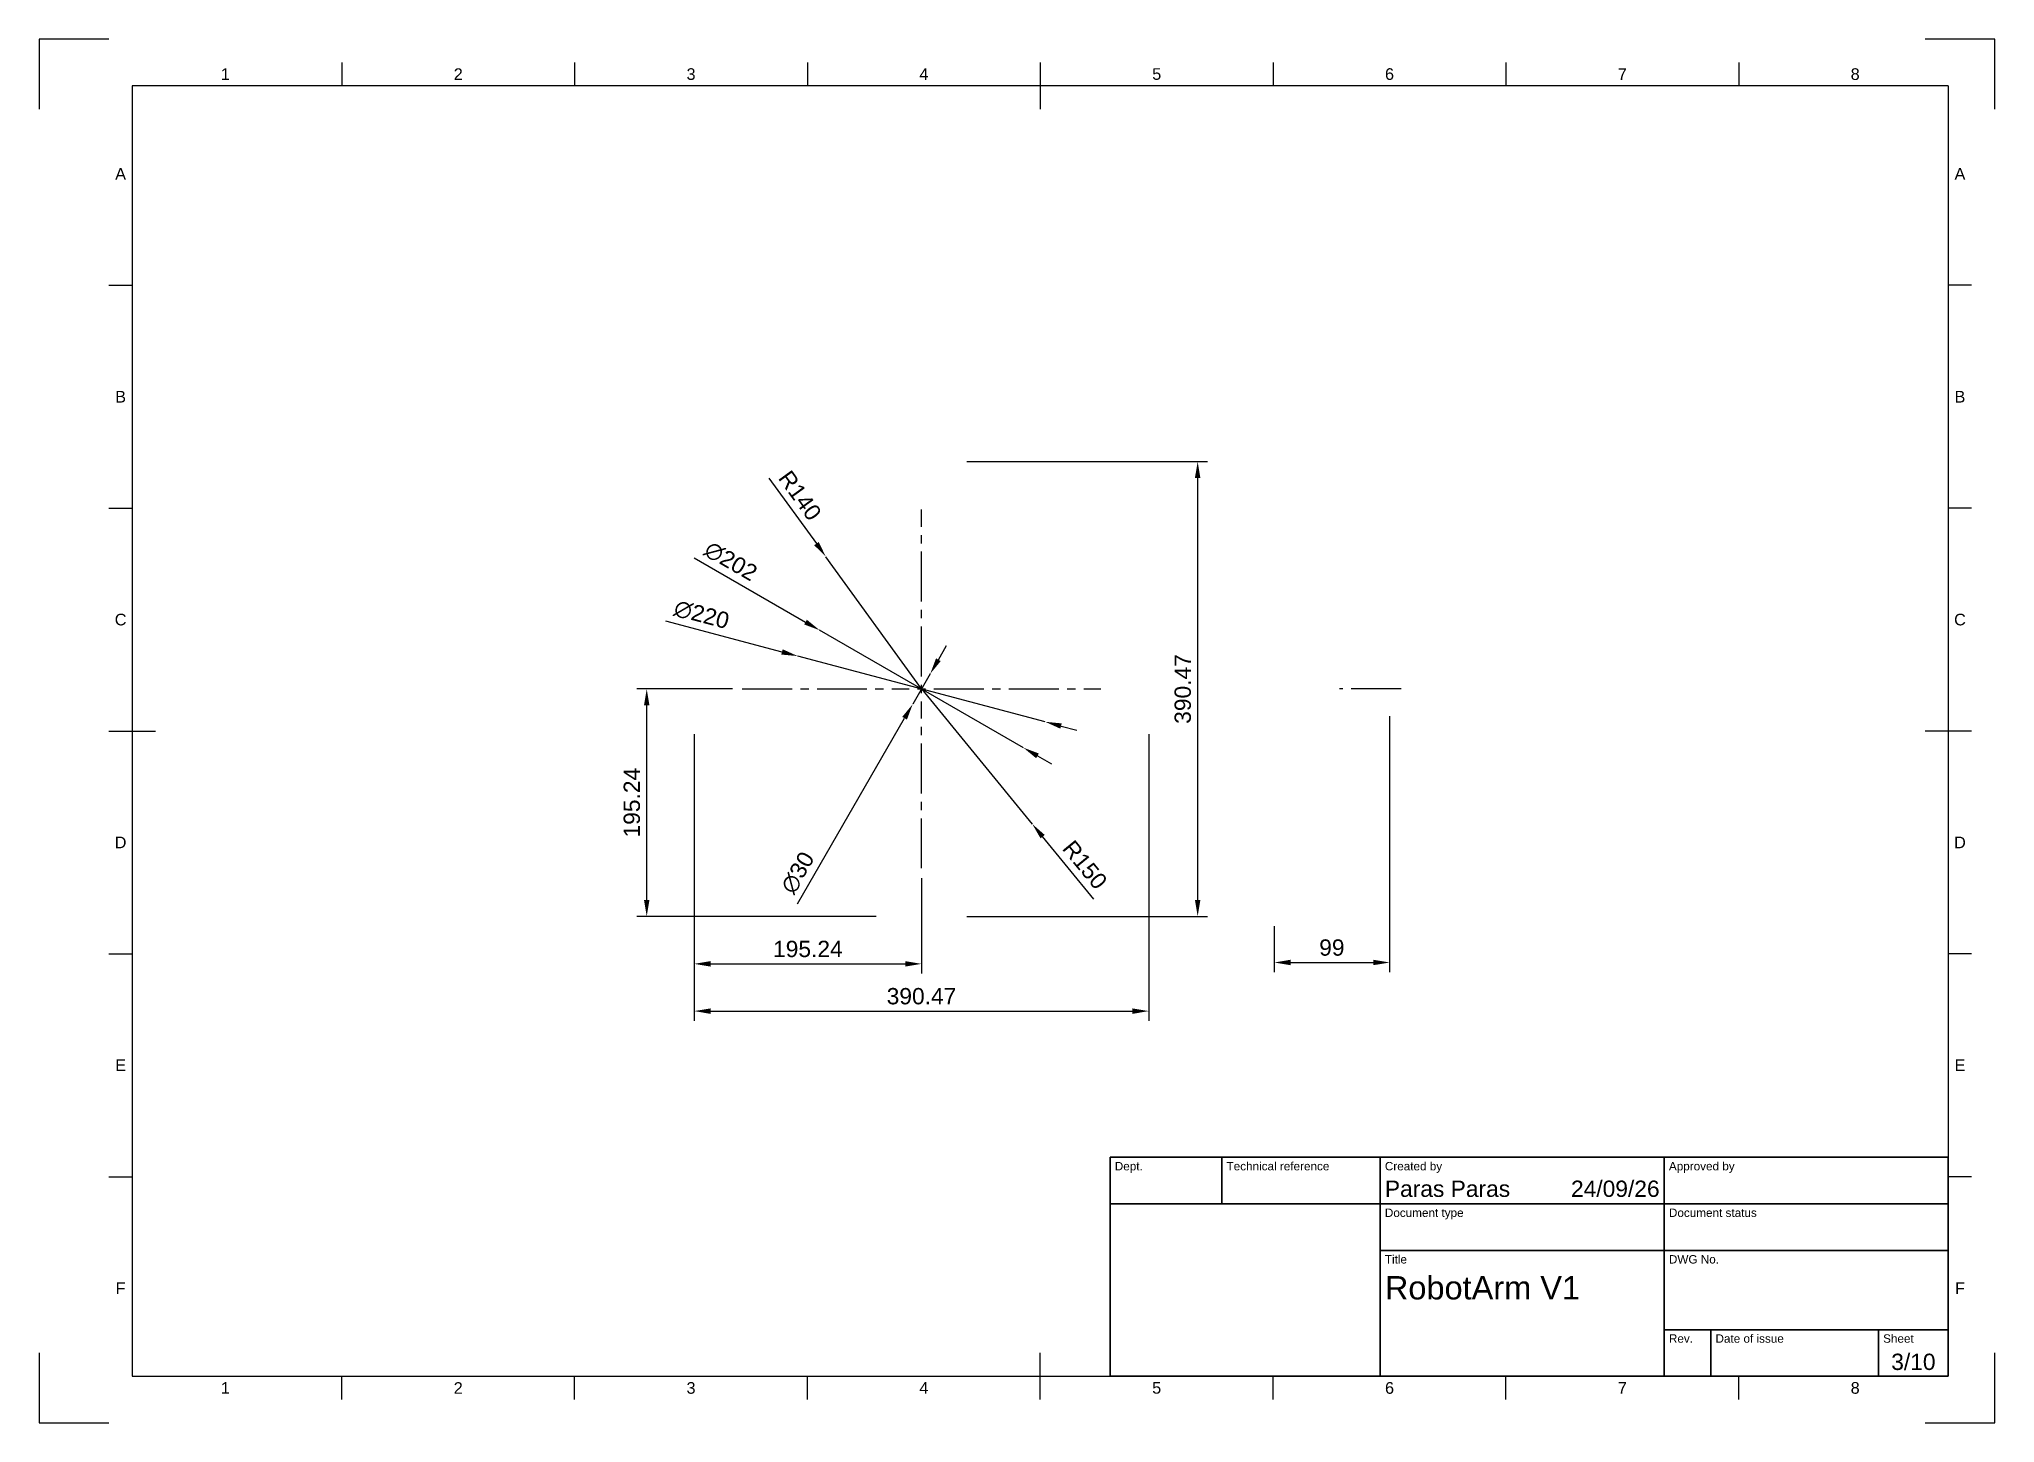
# Paper-space layout 'base_link' of a CAD drawing. Header units: millimetres. Extents: x 0 to 420, y 0 to 297.
import ezdxf
from ezdxf.enums import TextEntityAlignment as Align

# ---------------------------------------------------------------- set-up
doc = ezdxf.new("R2010")
doc.units = ezdxf.units.MM
doc.header["$LTSCALE"] = 0.75
doc.linetypes.add('CENTER2', pattern=[28.575, 19.05, -3.175, 3.175, -3.175])
for name, color, linetype, lineweight in [('BORDER', 7, 'Continuous', 25), ('FD_Dimensions', 7, 'Continuous', 25), ('Smart Centers', 7, 'CENTER2', 25), ('TITLEBLOCK', 7, 'Continuous', 35)]:
    doc.layers.add(name, color=color, linetype=linetype, lineweight=lineweight)
doc.styles.add('FusionTitle', font='Arial.ttf')
doc.styles.get("Standard").update_dxf_attribs({"font": 'Arial.ttf'})
doc.dimstyles.new('Dim-ISO-25', dxfattribs={"dimtxt": 3.5, "dimasz": 3.5, "dimexe": 2.1, "dimexo": 2.1, "dimgap": 1.4, "dimtad": 1, "dimzin": 12, "dimdsep": 46, "dimtxsty": 'Standard', "dimcen": 0, "dimazin": 3, "dimtp": 0.1, "dimtm": 0.1, "dimtfac": 0.714286, "dimtmove": 0, "dimatfit": 3, "dimfxl": 1, "dimtzin": 12, "dimarcsym": 0})

# ---------------------------------------------------------------- blocks, each defined once
blk = doc.blocks.new('ISO_A3_SHEET')
at = {"layer": 'BORDER'}
for p, q in [((65, 292), (65, 287)), ((115, 292), (115, 287)), ((165, 292), (165, 287)), ((215, 292), (215, 282)), ((265, 292), (265, 287)), ((315, 292), (315, 287)), ((365, 292), (365, 287)), ((410, 287), (20, 287)), ((20, 287), (20, 10)), ((410, 287), (410, 10)), ((15, 244.16666), (20, 244.16666)), ((415, 244.16666), (410, 244.16666)), ((15, 196.33333), (20, 196.33333)), ((415, 196.33333), (410, 196.33333)), ((15, 148.5), (25, 148.5)), ((415, 148.5), (405, 148.5)), ((15, 100.66667), (20, 100.66667)), ((415, 100.66667), (410, 100.66667)), ((15, 52.83334), (20, 52.83334)), ((415, 52.83334), (410, 52.83334)), ((215, 5), (215, 15)), ((20, 10), (410, 10)), ((65, 5), (65, 10)), ((115, 5), (115, 10)), ((165, 5), (165, 10)), ((265, 5), (265, 10)), ((315, 5), (315, 10)), ((365, 5), (365, 10))]:
    blk.add_line(p, q, dxfattribs=at)
at = {"layer": 'Defpoints'}
for p, q in [((15, 297), (0, 297)), ((0, 297), (0, 282)), ((420, 297), (405, 297)), ((420, 282), (420, 297)), ((0, 15), (0, 0)), ((420, 0), (420, 15)), ((0, 0), (15, 0)), ((405, 0), (420, 0))]:
    blk.add_line(p, q, dxfattribs=at)
at = {"layer": 'BORDER', "style": 'FusionTitle'}
for s, p in [('1', (40, 289.5)), ('2', (90, 289.5)), ('3', (140, 289.5)), ('4', (190, 289.5)), ('5', (240, 289.5)), ('6', (290, 289.5)), ('7', (340, 289.5)), ('8', (390, 289.5)), ('A', (17.5, 268.08333)), ('A', (412.5, 268.08333)), ('B', (17.5, 220.25)), ('B', (412.5, 220.25)), ('C', (17.5, 172.41667)), ('C', (412.5, 172.41667)), ('D', (17.5, 124.58334)), ('D', (412.5, 124.58334)), ('E', (17.5, 76.75001)), ('E', (412.5, 76.75001)), ('F', (17.5, 28.91668)), ('F', (412.5, 28.91668)), ('1', (40, 7.5)), ('2', (90, 7.5)), ('3', (140, 7.5)), ('4', (190, 7.5)), ('5', (240, 7.5)), ('6', (290, 7.5)), ('7', (340, 7.5)), ('8', (390, 7.5))]:
    blk.add_text(s, height=2.5, dxfattribs=at).set_placement(p, align=Align.MIDDLE)
blk = doc.blocks.new('ISO_TITLEBLOCK')
at = {"layer": 'TITLEBLOCK'}
for p, q in [((0, 47), (-180, 47)), ((-180, 47), (-180, 0)), ((-156, 37), (-156, 47)), ((-122, 0), (-122, 47)), ((-61, 0), (-61, 47)), ((0, 0), (0, 47)), ((-180, 37), (0, 37)), ((-122, 27), (0, 27)), ((-61, 10), (0, 10)), ((-51, 0), (-51, 10)), ((-15, 0), (-15, 10)), ((-180, 0), (0, 0))]:
    blk.add_line(p, q, dxfattribs=at)
at = {"layer": 'TITLEBLOCK', "style": 'FusionTitle'}
for s, p in [('Dept.', (-179, 46)), ('Technical reference', (-155, 46)), ('Created by', (-121, 46)), ('Approved by', (-60, 46)), ('Document type', (-121, 36)), ('Document status', (-60, 36)), ('Title', (-121, 26)), ('DWG No.', (-60, 26)), ('Rev.', (-60, 9)), ('Date of issue', (-50, 9)), ('Sheet', (-14, 9))]:
    blk.add_text(s, height=1.8, dxfattribs=at).set_placement(p, align=Align.TOP_LEFT)
for tag, height, p in [('DEPT', 3.5, (-179, 42)), ('TECHNICAL_REFERENCE', 3.5, (-155, 42)), ('CREATED_BY', 3.5, (-121, 42)), ('APPROVED_BY', 3.5, (-60, 42)), ('DOCUMENT_TYPE', 3.5, (-121, 32)), ('DOCUMENT_STATUS', 3.5, (-60, 32)), ('TITLE_1', 5, (-121, 21.5)), ('TITLE_2', 5, (-121, 14)), ('TITLE_3', 5, (-121, 6.5)), ('DATE_OF_ISSUE', 3.5, (-50, 5))]:
    blk.add_attdef(tag, text='', height=height, dxfattribs=at).set_placement(p, align=Align.TOP_LEFT)
for tag, p in [('CREATED_DATE', (-62, 42)), ('APPROVED_DATE', (-0.99, 42))]:
    blk.add_attdef(tag, text='', height=3.5, dxfattribs=at).set_placement(p, align=Align.TOP_RIGHT)
for tag, height, p in [('DRAWING_NUMBER', 5, (-30.5, 19.75)), ('REV', 3.5, (-56, 4.85)), ('SHEET', 3.5, (-7.5, 4.85))]:
    blk.add_attdef(tag, text='', height=height, dxfattribs=at).set_placement(p, align=Align.TOP_CENTER)
blk = doc.blocks.new('*U168')
at = {"layer": 'Smart Centers', "color": 0, "ltscale": 0.75, "transparency": 16777216}
for p, q in [((0, 2.68), (0, 38.5)), ((-38.5, 0), (-2.68, 0)), ((2.68, 0), (38.5, 0)), ((0, -38.5), (0, -2.68))]:
    blk.add_line(p, q, dxfattribs=at)
at = {"layer": 'Smart Centers', "color": 0, "linetype": 'Continuous', "ltscale": 0.75, "transparency": 16777216}
for p, q in [((-0.89, 0), (0.89, 0)), ((0, -0.89), (0, 0.89))]:
    blk.add_line(p, q, dxfattribs=at)
blk = doc.blocks.new('*U171')
at = {"layer": 'Smart Centers', "color": 0, "ltscale": 0.75, "transparency": 16777216}
blk.add_line((8.625, 0), (-4.625, 0), dxfattribs=at)
blk = doc.blocks.new('*U172')
at = {"layer": 'Smart Centers', "color": 0, "ltscale": 0.75, "transparency": 16777216}
blk.add_line((8.625, 0), (-4.625, 0), dxfattribs=at)
blk = doc.blocks.new('*U173')
at = {"layer": 'Smart Centers', "color": 0, "ltscale": 0.75, "transparency": 16777216}
blk.add_line((8.625, 0), (-4.625, 0), dxfattribs=at)
blk = doc.blocks.new('*U174')
at = {"layer": 'Smart Centers', "color": 0, "ltscale": 0.75, "transparency": 16777216}
blk.add_line((8.625, 0), (-4.625, 0), dxfattribs=at)
blk = doc.blocks.new('*U175')
at = {"layer": 'Smart Centers', "color": 0, "ltscale": 0.75, "transparency": 16777216}
blk.add_line((8.625, 0), (-4.625, 0), dxfattribs=at)
blk = doc.blocks.new('*D176')
at = {"layer": 'Defpoints', "color": 0, "transparency": 16777216}
for p in [(197.12, 206.33), (248.8, 206.33), (197.12, 108.71)]:
    blk.add_point(p, dxfattribs=at)
at = {"layer": 'FD_Dimensions', "color": 0, "lineweight": -2, "transparency": 16777216}
for p, q in [((199.22, 206.33), (250.9, 206.33)), ((248.8, 112.21), (248.8, 202.83)), ((199.22, 108.71), (250.9, 108.71))]:
    blk.add_line(p, q, dxfattribs=at)
at = {"layer": 'FD_Dimensions', "color": 0, "transparency": 16777216}
for points in [[(248.21, 202.83), (249.38, 202.83), (248.8, 206.33)], [(248.21, 112.21), (249.38, 112.21), (248.8, 108.71)]]:
    blk.add_solid(points, dxfattribs=at)
at = {"layer": 'FD_Dimensions', "color": 0, "transparency": 16777216, "insert": (245.61, 157.52), "char_height": 3.5, "attachment_point": 5, "rotation": 90}
blk.add_mtext('390.47', dxfattribs=at)
blk = doc.blocks.new('*D177')
at = {"layer": 'Defpoints', "color": 0, "transparency": 16777216}
for p in [(140.68, 149.9), (238.3, 149.9), (238.3, 88.38)]:
    blk.add_point(p, dxfattribs=at)
at = {"layer": 'FD_Dimensions', "color": 0, "lineweight": -2, "transparency": 16777216}
for p, q in [((140.68, 147.8), (140.68, 86.28)), ((238.3, 147.8), (238.3, 86.28)), ((144.18, 88.38), (234.8, 88.38))]:
    blk.add_line(p, q, dxfattribs=at)
at = {"layer": 'FD_Dimensions', "color": 0, "transparency": 16777216}
for points in [[(144.18, 88.96), (144.18, 87.79), (140.68, 88.38)], [(234.8, 88.96), (234.8, 87.79), (238.3, 88.38)]]:
    blk.add_solid(points, dxfattribs=at)
at = {"layer": 'FD_Dimensions', "color": 0, "transparency": 16777216, "insert": (189.49, 91.56), "char_height": 3.5, "attachment_point": 5}
blk.add_mtext('390.47', dxfattribs=at)
blk = doc.blocks.new('*D178')
at = {"layer": 'Defpoints', "color": 0, "transparency": 16777216}
for p in [(290, 153.77), (265.25, 108.71), (290, 98.81)]:
    blk.add_point(p, dxfattribs=at)
at = {"layer": 'FD_Dimensions', "color": 0, "lineweight": -2, "transparency": 16777216}
for p, q in [((290, 151.67), (290, 96.71)), ((265.25, 106.61), (265.25, 96.71)), ((268.75, 98.81), (286.5, 98.81))]:
    blk.add_line(p, q, dxfattribs=at)
at = {"layer": 'FD_Dimensions', "color": 0, "transparency": 16777216}
for points in [[(268.75, 99.4), (268.75, 98.23), (265.25, 98.81)], [(286.5, 99.4), (286.5, 98.23), (290, 98.81)]]:
    blk.add_solid(points, dxfattribs=at)
at = {"layer": 'FD_Dimensions', "color": 0, "transparency": 16777216, "insert": (277.62, 102), "char_height": 3.5, "attachment_point": 5}
blk.add_mtext('99', dxfattribs=at)
blk = doc.blocks.new('*D179')
at = {"layer": 'Defpoints', "color": 0, "transparency": 16777216}
for p in [(191.37, 160.77), (187.62, 154.28)]:
    blk.add_point(p, dxfattribs=at)
at = {"layer": 'FD_Dimensions', "color": 0, "lineweight": -2, "transparency": 16777216}
for p, q in [((193.12, 163.8), (194.87, 166.83)), ((191.37, 160.77), (187.62, 154.28)), ((162.86, 111.41), (185.87, 151.25))]:
    blk.add_line(p, q, dxfattribs=at)
at = {"layer": 'FD_Dimensions', "color": 0, "transparency": 16777216}
for points in [[(192.61, 164.09), (193.62, 163.51), (191.37, 160.77)], [(185.36, 151.54), (186.37, 150.95), (187.62, 154.28)]]:
    blk.add_solid(points, dxfattribs=at)
at = {"layer": 'FD_Dimensions', "color": 0, "transparency": 16777216, "insert": (162.92, 118.08), "char_height": 3.5, "attachment_point": 5, "rotation": 59.9894}
blk.add_mtext('∅30', dxfattribs=at)
blk = doc.blocks.new('*D180')
at = {"layer": 'Defpoints', "color": 0, "transparency": 16777216}
for p in [(167.62, 170.13), (211.37, 144.92)]:
    blk.add_point(p, dxfattribs=at)
at = {"layer": 'FD_Dimensions', "color": 0, "lineweight": -2, "transparency": 16777216}
for p, q in [((140.7, 185.64), (164.58, 171.88)), ((211.37, 144.92), (167.62, 170.13)), ((214.4, 143.17), (217.43, 141.42))]:
    blk.add_line(p, q, dxfattribs=at)
at = {"layer": 'FD_Dimensions', "color": 0, "transparency": 16777216}
for points in [[(164.87, 172.38), (164.29, 171.37), (167.62, 170.13)], [(214.69, 143.67), (214.11, 142.66), (211.37, 144.92)]]:
    blk.add_solid(points, dxfattribs=at)
at = {"layer": 'FD_Dimensions', "color": 0, "transparency": 16777216, "insert": (148.53, 184.92), "char_height": 3.5, "attachment_point": 5, "rotation": 330.045}
blk.add_mtext('∅202', dxfattribs=at)
blk = doc.blocks.new('*D181')
at = {"layer": 'Defpoints', "color": 0, "transparency": 16777216}
for p in [(162.91, 164.58), (216.07, 150.47)]:
    blk.add_point(p, dxfattribs=at)
at = {"layer": 'FD_Dimensions', "color": 0, "lineweight": -2, "transparency": 16777216}
for p, q in [((134.51, 172.12), (159.53, 165.48)), ((216.07, 150.47), (162.91, 164.58)), ((219.45, 149.57), (222.84, 148.67))]:
    blk.add_line(p, q, dxfattribs=at)
at = {"layer": 'FD_Dimensions', "color": 0, "transparency": 16777216}
for points in [[(159.68, 166.04), (159.38, 164.91), (162.91, 164.58)], [(219.6, 150.13), (219.3, 149), (216.07, 150.47)]]:
    blk.add_solid(points, dxfattribs=at)
at = {"layer": 'FD_Dimensions', "color": 0, "transparency": 16777216, "insert": (142.27, 173.46), "char_height": 3.5, "attachment_point": 5, "rotation": 345.1314}
blk.add_mtext('∅220', dxfattribs=at)
blk = doc.blocks.new('*D182')
at = {"layer": 'Defpoints', "color": 0, "transparency": 16777216}
for p in [(189.49, 157.52), (213.28, 128.53)]:
    blk.add_point(p, dxfattribs=at)
at = {"layer": 'FD_Dimensions', "color": 0, "lineweight": -2, "transparency": 16777216}
for p, q in [((189.49, 157.52), (213.28, 128.53)), ((226.52, 112.4), (215.5, 125.83))]:
    blk.add_line(p, q, dxfattribs=at)
at = {"layer": 'FD_Dimensions', "color": 0, "transparency": 16777216}
blk.add_solid([(215.95, 126.2), (215.05, 125.46), (213.28, 128.53)], dxfattribs=at)
at = {"layer": 'FD_Dimensions', "color": 0, "transparency": 16777216, "insert": (224.58, 119.78), "char_height": 3.5, "attachment_point": 5, "rotation": 309.372}
blk.add_mtext('R150', dxfattribs=at)
blk = doc.blocks.new('*D183')
at = {"layer": 'Defpoints', "color": 0, "transparency": 16777216}
for p in [(168.98, 185.88), (189.49, 157.52)]:
    blk.add_point(p, dxfattribs=at)
at = {"layer": 'FD_Dimensions', "color": 0, "lineweight": -2, "transparency": 16777216}
for p, q in [((156.74, 202.79), (166.93, 188.72)), ((189.49, 157.52), (168.98, 185.88))]:
    blk.add_line(p, q, dxfattribs=at)
at = {"layer": 'FD_Dimensions', "color": 0, "transparency": 16777216}
blk.add_solid([(167.4, 189.06), (166.45, 188.37), (168.98, 185.88)], dxfattribs=at)
at = {"layer": 'FD_Dimensions', "color": 0, "transparency": 16777216, "insert": (163.39, 199.04), "char_height": 3.5, "attachment_point": 5, "rotation": 305.8841}
blk.add_mtext('R140', dxfattribs=at)
blk = doc.blocks.new('*D184')
at = {"layer": 'Defpoints', "color": 0, "transparency": 16777216}
for p in [(130.48, 157.52), (150.99, 157.52), (181.87, 108.71)]:
    blk.add_point(p, dxfattribs=at)
at = {"layer": 'FD_Dimensions', "color": 0, "lineweight": -2, "transparency": 16777216}
for p, q in [((148.89, 157.52), (128.38, 157.52)), ((130.48, 112.21), (130.48, 154.02)), ((179.77, 108.71), (128.38, 108.71))]:
    blk.add_line(p, q, dxfattribs=at)
at = {"layer": 'FD_Dimensions', "color": 0, "transparency": 16777216}
for points in [[(129.9, 154.02), (131.07, 154.02), (130.48, 157.52)], [(129.9, 112.21), (131.07, 112.21), (130.48, 108.71)]]:
    blk.add_solid(points, dxfattribs=at)
at = {"layer": 'FD_Dimensions', "color": 0, "transparency": 16777216, "insert": (127.3, 133.12), "char_height": 3.5, "attachment_point": 5, "rotation": 90}
blk.add_mtext('195.24', dxfattribs=at)
blk = doc.blocks.new('*D185')
at = {"layer": 'Defpoints', "color": 0, "transparency": 16777216}
for p in [(140.68, 149.9), (189.49, 119.02), (189.49, 98.52)]:
    blk.add_point(p, dxfattribs=at)
at = {"layer": 'FD_Dimensions', "color": 0, "lineweight": -2, "transparency": 16777216}
for p, q in [((140.68, 147.8), (140.68, 96.42)), ((189.49, 116.92), (189.49, 96.42)), ((144.18, 98.52), (185.99, 98.52))]:
    blk.add_line(p, q, dxfattribs=at)
at = {"layer": 'FD_Dimensions', "color": 0, "transparency": 16777216}
for points in [[(144.18, 99.1), (144.18, 97.93), (140.68, 98.52)], [(185.99, 99.1), (185.99, 97.93), (189.49, 98.52)]]:
    blk.add_solid(points, dxfattribs=at)
at = {"layer": 'FD_Dimensions', "color": 0, "transparency": 16777216, "insert": (165.09, 101.7), "char_height": 3.5, "attachment_point": 5}
blk.add_mtext('195.24', dxfattribs=at)

psp = doc.layouts.new('base_link')

# ---------------------------------------------------------------- block references
at = {"layer": 'BORDER'}
psp.add_blockref('ISO_A3_SHEET', (0, 0), dxfattribs=at)
at = {"layer": 'Smart Centers', "ltscale": 0.75}
for name, p in [('*U168', (189.4922, 157.5234)), ('*U171', (283.8745, 157.5234)), ('*U172', (283.8745, 157.5234)), ('*U173', (283.8745, 157.5234)), ('*U174', (283.8745, 157.5234)), ('*U175', (283.8745, 157.5234))]:
    psp.add_blockref(name, p, dxfattribs=at)
at = {"layer": 'TITLEBLOCK'}
psp.add_blockref('ISO_TITLEBLOCK', (410, 10), dxfattribs=at).add_auto_attribs({'CREATED_DATE': '24/09/26', 'SHEET': '3/10', 'TITLE_1': 'RobotArm V1', 'CREATED_BY': 'Paras Paras'})

# ---------------------------------------------------------------- dimensions: what is measured, and where the dimension line sits
at = {"layer": 'FD_Dimensions'}
for base, p1, p2, picture, middle in [((248.7969, 206.3327), (197.1172, 108.7142), (197.1172, 206.3327), '*D176', (245.6087, 157.5234)), ((130.4844, 157.5234), (181.8672, 108.7142), (150.9922, 157.5234), '*D184', (127.2974, 133.1188))]:
    dim = psp.add_linear_dim(base=base, p1=p1, p2=p2, angle=90, dimstyle='Dim-ISO-25', override={"dimlfac": -4}, dxfattribs=at)
    dim.commit()
    dim.dimension.update_dxf_attribs({"geometry": picture, "text_midpoint": middle})
for mpoint, picture, middle in [((168.977, 185.8806), '*D183', (160.8089, 197.1711)), ((213.2804, 128.5343), '*D182', (222.1203, 117.7617))]:
    dim = psp.add_radius_dim(center=(189.4922, 157.5234), mpoint=mpoint, dimstyle='Dim-ISO-25', override={"dimlfac": -4, "dimpost": 'R<>', "dimse1": 1}, dxfattribs=at)
    dim.commit()
    dim.dimension.update_dxf_attribs({"geometry": picture, "text_midpoint": middle, "dimtype": 164})
for p1, p2, picture, middle in [((211.3692, 144.9156), (167.6151, 170.1312), '*D180', (146.8935, 182.0732)), ((216.0714, 150.4668), (162.913, 164.58), '*D181', (141.4316, 170.2832)), ((191.3678, 160.7707), (187.6166, 154.2762), '*D179', (165.7629, 116.4406))]:
    dim = psp.add_diameter_dim_2p(p1=p1, p2=p2, dimstyle='Dim-ISO-25', override={"dimlfac": -4, "dimpost": '∅<>'}, dxfattribs=at)
    dim.commit()
    dim.dimension.update_dxf_attribs({"geometry": picture, "text_midpoint": middle, "dimtype": 163})
for base, p1, p2, picture, middle in [((289.9995, 98.8125), (265.2495, 108.7142), (289.9995, 153.7734), '*D178', (277.6245, 101.9995)), ((238.3014, 88.375), (140.683, 149.8984), (238.3014, 149.8984), '*D177', (189.4922, 91.5632)), ((189.4922, 98.5156), (140.683, 149.8984), (189.4922, 119.0234), '*D185', (165.0876, 101.7026))]:
    dim = psp.add_linear_dim(base=base, p1=p1, p2=p2, dimstyle='Dim-ISO-25', override={"dimlfac": -4}, dxfattribs=at)
    dim.commit()
    dim.dimension.update_dxf_attribs({"geometry": picture, "text_midpoint": middle})

doc.saveas('drawing.dxf')
